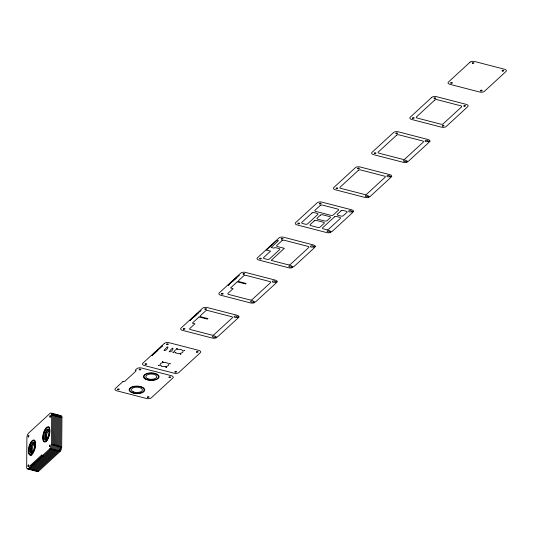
<?xml version="1.0" encoding="UTF-8"?>
<svg xmlns="http://www.w3.org/2000/svg" width="533" height="533" viewBox="0 0 533 533"><rect width="100%" height="100%" fill="white"/><g stroke="black" fill="none" stroke-linecap="round" stroke-linejoin="round"><path stroke-width="0.8" d="M31.773 451.391L31.8 448.253M46.105 438.199L46.138 434.282M28.229 468.667L29.841 467.188L30.867 467.454A1.446 0.58 -75.5 0 1 31.547 465.569L49.802 448.826A3.478 1.399 -75.5 0 0 51.434 444.302L51.688 414.881A3.478 1.399 -75.5 0 0 50.109 413.315L28.542 433.156A3.478 1.399 -75.5 0 0 26.91 437.68L26.65 467.101A3.478 1.399 -75.5 0 0 28.229 468.667L38.489 471.345L60.056 451.498A3.478 1.399 -75.5 0 0 61.688 446.974L61.948 417.552A3.478 1.399 -75.5 0 0 60.369 415.987M36.084 470.839A3.478 1.399 -75.5 0 0 37.463 471.079L59.05 451.218A3.478 1.399 -75.5 0 0 60.662 446.707L60.942 417.272A3.478 1.399 -75.5 0 0 59.776 415.427M30.947 453.323L31.18 452.863L31.214 453.29M45.572 440.018L45.305 439.972M31.094 445.828L31.087 446.328L31.167 445.715M45.505 432.523L45.425 433.142L45.578 432.496M29.841 467.188A1.446 0.58 -75.5 0 1 30.521 465.302L41.507 455.195L42.533 455.462M52.167 413.848L52.58 413.568A3.478 1.399 -75.5 0 1 53.746 415.407L53.487 444.835A3.478 1.399 -75.5 0 1 51.854 449.352L30.288 469.2A3.478 1.399 -75.5 0 1 29.155 469.353M58.33 415.44L58.743 415.16A3.478 1.399 -75.5 0 1 59.909 417.006L59.656 446.427A3.478 1.399 -75.5 0 1 58.024 450.951L36.451 470.792A3.478 1.399 -75.5 0 1 35.325 470.952M52.434 413.648L53.606 413.835A3.478 1.399 -75.5 0 1 54.772 415.673L54.519 445.095A3.478 1.399 -75.5 0 1 52.88 449.619L31.314 469.466A3.478 1.399 -75.5 0 1 29.935 469.227M51.688 414.881L60.942 417.272M60.922 417.286L61.948 417.552M51.434 444.302L60.682 446.694A3.478 1.399 -75.5 0 1 59.05 451.218M60.662 446.707L61.688 446.974M49.802 448.826L60.056 451.498M43.193 456.115L42.167 455.848A1.446 0.58 -75.5 0 0 41.507 455.195M30.521 465.302L31.547 465.569M38.489 471.345A3.478 1.399 -75.5 0 1 37.357 471.498M31.987 469.76A3.478 1.399 -75.5 0 0 33.366 469.999L54.939 450.152A3.478 1.399 -75.5 0 0 56.571 445.628L56.831 416.206A3.478 1.399 -75.5 0 0 55.665 414.361L54.633 414.094A3.478 1.399 -75.5 0 1 55.798 415.94L55.545 445.361A3.478 1.399 -75.5 0 1 53.913 449.885L32.34 469.733A3.478 1.399 -75.5 0 1 30.874 469.22M33.266 470.419A3.478 1.399 -75.5 0 0 34.398 470.266L55.965 450.418A3.478 1.399 -75.5 0 0 57.597 445.894L57.857 416.473A3.478 1.399 -75.5 0 0 56.691 414.627L57.717 414.894A3.478 1.399 -75.5 0 1 58.883 416.739L58.63 446.161A3.478 1.399 -75.5 0 1 56.991 450.685L35.425 470.532A3.478 1.399 -75.5 0 1 34.045 470.286M29.022 469.18A3.478 1.399 -75.5 0 1 28.815 468.687M51.554 413.302A3.478 1.399 -75.5 0 1 52.72 415.14L52.461 444.569A3.478 1.399 -75.5 0 1 50.828 449.086L29.262 468.933A3.478 1.399 -75.5 0 1 27.883 468.694M28.902 466.049A0.866 0.346 -75.5 0 1 29.088 465.416M50.708 416.993A0.866 0.346 -75.5 0 1 50.915 416.146M33.519 451.045A4.344 1.746 -75.5 0 1 31.081 450.625A4.344 1.746 -75.5 0 1 32.54 444.655A4.344 1.746 -75.5 0 1 34.978 445.082M47.85 437.86A4.344 1.746 -75.5 0 1 45.418 437.433A4.344 1.746 -75.5 0 1 46.877 431.464A4.344 1.746 -75.5 0 1 49.316 431.89M32.613 452.117A4.344 1.746 -75.5 0 1 32.486 447.267A4.344 1.746 -75.5 0 1 35.091 443.896M46.951 438.925A4.344 1.746 -75.5 0 1 46.817 434.082A4.344 1.746 -75.5 0 1 49.429 430.711M31.167 455.449A7.822 3.138 -75.5 0 1 29.868 454.156M33.093 441.004A7.822 3.138 -75.5 0 1 34.892 440.258M44.765 441.857A7.822 3.138 -75.5 0 1 44.206 440.971M47.424 427.812A7.822 3.138 -75.5 0 1 49.223 427.066M32.113 454.776A7.242 2.912 -75.5 0 1 30.621 454.516M33.952 440.931A7.242 2.912 -75.5 0 1 34.752 440.818M31.72 453.197A5.503 2.212 -75.5 0 1 30.847 447.467A5.503 2.212 -75.5 0 1 34.339 442.51M46.444 441.584A7.242 2.912 -75.5 0 1 44.959 441.324M48.283 427.739A7.242 2.912 -75.5 0 1 49.089 427.633M46.058 440.005A5.503 2.212 -75.5 0 1 45.185 434.282A5.503 2.212 -75.5 0 1 48.676 429.318M31.747 465.949L31.973 465.629L31.747 465.949M32.686 465.089L32.913 464.769L32.686 465.089M33.626 464.223L33.846 463.903L33.626 464.223M34.558 463.364L34.758 463.024L34.558 463.364M35.498 462.497L35.511 462.424M36.437 461.638L36.664 461.318L36.437 461.638M37.377 460.772L37.596 460.452L37.377 460.772M38.309 459.912L38.509 459.573L38.309 459.912M39.249 459.046L39.475 458.726L39.249 459.046M40.188 458.187L40.415 457.867L40.188 458.187M41.128 457.321L41.347 457.001L41.128 457.321M42.06 456.461L42.26 456.121L42.06 456.461M151.832 355.411L152.405 355.438L151.832 355.411M152.764 354.545L153.337 354.578L152.764 354.545M153.704 353.685L154.277 353.712L153.704 353.685M154.643 352.819L155.216 352.853L154.643 352.819M155.583 351.96L156.156 351.987L155.609 351.927M156.515 351.094L157.088 351.127L156.515 351.094M157.455 350.234L158.021 350.301L157.528 350.168M158.394 349.368L158.967 349.401L158.421 349.335M159.334 348.509L159.907 348.535L159.334 348.509M160.273 347.643L160.839 347.676L160.273 347.643M161.206 346.783L161.779 346.81L161.233 346.75M158.574 365.318L159.234 365.352L158.574 365.318M162.145 345.917L162.718 345.95L162.145 345.917M164.117 350.321C167.162 351.973 170.906 341.666 164.157 350.268M162.365 361.827L163.025 361.86L162.365 361.827M165.843 367.197L166.503 367.23L165.843 367.197M169.254 351.647C172.499 353.259 175.677 343.152 169.254 351.647M169.634 363.713L170.293 363.746L169.667 363.673M172.905 352.126L173.565 352.16L172.905 352.126M176.696 348.642L177.356 348.675L176.729 348.602M180.181 354.012L180.834 354.045L180.181 354.012M183.972 350.521L184.625 350.554L183.972 350.521M190.028 320.26L190.601 320.293L190.028 320.26M190.967 319.4L191.54 319.427L190.994 319.367M191.907 318.534L192.48 318.567L191.907 318.534M192.839 317.675L193.406 317.741L192.913 317.608M193.779 316.809L194.352 316.842L193.805 316.775M194.718 315.949L195.291 315.976L194.718 315.949M195.658 315.083L196.231 315.116L195.658 315.083M196.59 314.223L197.163 314.25L196.617 314.19M197.53 313.357L198.103 313.391L197.53 313.357M198.469 312.498L199.042 312.525L198.496 312.465M199.409 311.632L199.982 311.665L199.409 311.632M200.348 310.772L200.914 310.799L200.348 310.772M228.231 285.115L228.804 285.142L228.231 285.115M229.163 284.256L229.736 284.282L229.19 284.216M230.103 283.389L230.676 283.416L230.103 283.389M231.042 282.53L231.615 282.557L231.042 282.53M231.982 281.664L232.555 281.69L231.982 281.664M232.914 280.804L233.487 280.831L232.914 280.804M233.854 279.938L234.427 279.965L233.88 279.905M234.793 279.079L235.366 279.105L234.793 279.079M235.733 278.213L236.306 278.239L235.733 278.213M236.672 277.353L237.238 277.38L236.692 277.313M237.605 276.487L238.178 276.514L237.631 276.454M238.544 275.628L239.117 275.654L238.544 275.628M266.427 249.97L270.557 251.156L263.662 257.506A1.739 0.839 0.5 0 0 264.395 258.638L267.093 259.338A1.739 0.839 0.5 0 0 269.438 258.998L279.618 249.631A1.739 0.839 0.5 0 0 278.886 248.491L276.187 247.792A1.739 0.839 0.5 0 0 273.842 248.131L271.144 247.439L278.446 240.716L276.767 240.443L266.453 249.937M238.897 317.075L236.925 316.795A1.446 0.7 0.5 0 0 235.22 316.049A1.446 0.7 0.5 0 0 234.16 317.022A1.446 0.7 0.5 0 0 236.386 317.295L238.298 317.788L217.264 337.136L215.359 336.643A1.446 0.7 0.5 0 0 213.653 335.897A1.446 0.7 0.5 0 0 212.594 336.869A1.446 0.7 0.5 0 0 214.819 337.142L216.391 337.782A3.478 1.679 0.5 0 1 212.301 338.069L182.506 330.353A3.478 1.679 0.5 0 1 181.027 328.081L202.6 308.234A3.478 1.679 0.5 0 1 207.29 307.554L237.085 315.263A3.478 1.679 0.5 0 1 238.897 317.075M277.1 281.93L275.128 281.651A1.446 0.7 0.5 0 0 273.416 280.904A1.446 0.7 0.5 0 0 272.363 281.877A1.446 0.7 0.5 0 0 274.582 282.15L276.494 282.637L255.46 301.991L253.555 301.498A1.446 0.7 0.5 0 0 251.849 300.752A1.446 0.7 0.5 0 0 250.79 301.725A1.446 0.7 0.5 0 0 253.015 301.991L254.594 302.631A3.478 1.679 0.5 0 1 250.503 302.917L220.702 295.209A3.478 1.679 0.5 0 1 219.23 292.93L240.796 273.089A3.478 1.679 0.5 0 1 245.486 272.403L275.288 280.118A3.478 1.679 0.5 0 1 277.1 281.93M315.296 246.779L313.324 246.506A1.446 0.7 0.5 0 0 311.618 245.76A1.446 0.7 0.5 0 0 310.559 246.732A1.446 0.7 0.5 0 0 312.784 246.999L314.697 247.492L293.663 266.846L291.758 266.347A1.446 0.7 0.5 0 0 290.052 265.601A1.446 0.7 0.5 0 0 288.993 266.573A1.446 0.7 0.5 0 0 291.218 266.846L292.79 267.486A3.478 1.679 0.5 0 1 288.699 267.773L258.905 260.064A3.478 1.679 0.5 0 1 257.426 257.785L278.999 237.938A3.478 1.679 0.5 0 1 283.689 237.258L313.484 244.967A3.478 1.679 0.5 0 1 315.296 246.779M353.499 211.634L351.527 211.354A1.446 0.7 0.5 0 0 349.815 210.608A1.446 0.7 0.5 0 0 348.762 211.581A1.446 0.7 0.5 0 0 350.98 211.854L352.893 212.347L331.859 231.695L329.954 231.202A1.446 0.7 0.5 0 0 328.248 230.456A1.446 0.7 0.5 0 0 327.189 231.429A1.446 0.7 0.5 0 0 329.414 231.695L330.993 232.341A3.478 1.679 0.5 0 1 326.902 232.628L297.101 224.913A3.478 1.679 0.5 0 1 295.628 222.641L317.195 202.793A3.478 1.679 0.5 0 1 321.885 202.114L351.687 209.822A3.478 1.679 0.5 0 1 353.499 211.634M391.695 176.483L389.723 176.21A1.446 0.7 0.5 0 0 388.017 175.464A1.446 0.7 0.5 0 0 386.958 176.436A1.446 0.7 0.5 0 0 389.183 176.703L391.095 177.196L370.062 196.55L368.156 196.051A1.446 0.7 0.5 0 0 366.451 195.311A1.446 0.7 0.5 0 0 365.391 196.277A1.446 0.7 0.5 0 0 367.617 196.55L369.189 197.19A3.478 1.679 0.5 0 1 365.098 197.476L335.304 189.768A3.478 1.679 0.5 0 1 333.825 187.489L355.398 167.648A3.478 1.679 0.5 0 1 360.088 166.962L389.883 174.671A3.478 1.679 0.5 0 1 391.695 176.483M429.898 141.338L427.926 141.058A1.446 0.7 0.5 0 0 426.213 140.312A1.446 0.7 0.5 0 0 425.161 141.285A1.446 0.7 0.5 0 0 427.379 141.558L429.292 142.051L408.258 161.399L406.353 160.906A1.446 0.7 0.5 0 0 404.647 160.16A1.446 0.7 0.5 0 0 403.588 161.133A1.446 0.7 0.5 0 0 405.813 161.406L407.392 162.045A3.478 1.679 0.5 0 1 403.301 162.332L373.5 154.623A3.478 1.679 0.5 0 1 372.027 152.345L393.594 132.497A3.478 1.679 0.5 0 1 398.284 131.818L428.086 139.526A3.478 1.679 0.5 0 1 429.898 141.338M122.963 381.501L115.328 388.53A3.478 1.679 0.5 0 0 116.807 390.809L146.602 398.517A3.478 1.679 0.5 0 0 151.292 397.838L172.865 377.99A3.478 1.679 0.5 0 0 171.386 375.712L141.585 368.003A3.478 1.679 0.5 0 0 136.894 368.683L135.289 370.162A1.446 0.7 0.5 0 1 135.902 371.115L124.922 381.222A1.446 0.7 0.5 0 1 122.963 381.501M164.397 343.379L142.831 363.226A3.478 1.679 0.5 0 0 144.303 365.505L174.104 373.213A3.478 1.679 0.5 0 0 178.795 372.534L200.361 352.686A3.478 1.679 0.5 0 0 198.889 350.408L169.088 342.699A3.478 1.679 0.5 0 0 164.397 343.379M431.797 97.352L410.223 117.193A3.478 1.679 0.5 0 0 411.703 119.472L441.504 127.18A3.478 1.679 0.5 0 0 446.188 126.501L467.761 106.653A3.478 1.679 0.5 0 0 466.282 104.381L436.487 96.666A3.478 1.679 0.5 0 0 431.797 97.352M469.993 62.201L448.426 82.049A3.478 1.679 0.5 0 0 449.899 84.327L479.7 92.036A3.478 1.679 0.5 0 0 484.39 91.356L505.957 71.509A3.478 1.679 0.5 0 0 504.485 69.23L474.683 61.522A3.478 1.679 0.5 0 0 469.993 62.201M199.049 316.948L192.353 323.111L194.918 323.778L189.828 328.461A1.739 0.839 0.5 0 0 190.567 329.601L211.634 335.05A1.739 0.839 0.5 0 0 213.98 334.711L232.328 317.821A1.739 0.839 0.5 0 0 231.595 316.682L207.957 310.566A1.739 0.839 0.5 0 0 205.611 310.912L200.388 315.716A1.739 0.839 0.5 0 0 201.128 316.855L207.937 318.614L207.397 319.107L199.049 316.948M237.252 281.804L230.549 287.967L233.121 288.633L228.031 293.317A1.739 0.839 0.5 0 0 228.764 294.456L249.83 299.906A1.739 0.839 0.5 0 0 252.176 299.559L270.531 282.677A1.739 0.839 0.5 0 0 269.791 281.537L246.159 275.421A1.739 0.839 0.5 0 0 243.814 275.761L238.591 280.571A1.739 0.839 0.5 0 0 239.324 281.71L246.133 283.469L245.6 283.962L237.252 281.804M282.01 240.616L276.787 245.42A1.739 0.839 0.5 0 0 277.526 246.559L284.336 248.325L271.204 260.404L288.033 264.754A1.739 0.839 0.5 0 0 290.378 264.415L308.727 247.525A1.739 0.839 0.5 0 0 307.994 246.393L284.356 240.276A1.739 0.839 0.5 0 0 282.01 240.616M312.038 212.987L301.858 222.354A1.739 0.839 0.5 0 0 302.597 223.494L305.296 224.193A1.739 0.839 0.5 0 0 307.641 223.853L317.821 214.486A1.739 0.839 0.5 0 0 317.082 213.347L314.383 212.647A1.739 0.839 0.5 0 0 312.038 212.987M320.213 205.465L314.99 210.275A1.739 0.839 0.5 0 0 315.723 211.414L330.88 215.332A1.739 0.839 0.5 0 0 333.225 214.992L338.455 210.189A1.739 0.839 0.5 0 0 337.715 209.049L322.558 205.125A1.739 0.839 0.5 0 0 320.213 205.465M358.409 170.32L340.061 187.21A1.739 0.839 0.5 0 0 340.794 188.349L364.432 194.458A1.739 0.839 0.5 0 0 366.777 194.119L385.126 177.236A1.739 0.839 0.5 0 0 384.393 176.097L360.754 169.98A1.739 0.839 0.5 0 0 358.409 170.32M396.612 135.175L378.257 152.058A1.739 0.839 0.5 0 0 378.996 153.198L402.628 159.314A1.739 0.839 0.5 0 0 404.973 158.974L423.329 142.084A1.739 0.839 0.5 0 0 422.589 140.945L398.957 134.836A1.739 0.839 0.5 0 0 396.612 135.175M434.808 100.024L416.46 116.914A1.739 0.839 0.5 0 0 417.192 118.053L440.831 124.169A1.739 0.839 0.5 0 0 443.176 123.823L461.525 106.94A1.739 0.839 0.5 0 0 460.792 105.801L437.153 99.684A1.739 0.839 0.5 0 0 434.808 100.024M314.23 220.815L310.206 224.513A1.739 0.839 0.5 0 0 310.946 225.652L317.755 227.418A1.739 0.839 0.5 0 0 320.1 227.071L324.117 223.374A1.739 0.839 0.5 0 0 323.378 222.241L316.575 220.475A1.739 0.839 0.5 0 0 314.23 220.815M320.393 215.145L317.175 218.104A1.739 0.839 0.5 0 0 317.915 219.243L324.717 221.008A1.739 0.839 0.5 0 0 327.062 220.662L330.28 217.704A1.739 0.839 0.5 0 0 329.541 216.565L322.738 214.806A1.739 0.839 0.5 0 0 320.393 215.145M334.451 216.898L322.665 227.738A1.739 0.839 0.5 0 0 323.404 228.877L326.229 229.61A1.739 0.839 0.5 0 0 328.575 229.27L340.36 218.43A1.739 0.839 0.5 0 0 339.621 217.291L336.796 216.558A1.739 0.839 0.5 0 0 334.451 216.898M341.02 210.855L337.396 214.186A1.739 0.839 0.5 0 0 338.135 215.325L340.96 216.058A1.739 0.839 0.5 0 0 343.305 215.718L346.93 212.381A1.739 0.839 0.5 0 0 346.19 211.241L343.365 210.508A1.739 0.839 0.5 0 0 341.02 210.855M502.286 71.016A0.866 0.42 0.5 0 0 503.725 70.809A0.866 0.42 0.5 0 0 502.619 70.309A0.866 0.42 0.5 0 0 502.286 71.016M472.491 63.307A0.866 0.42 0.5 0 0 473.924 63.101A0.866 0.42 0.5 0 0 472.818 62.601A0.866 0.42 0.5 0 0 472.491 63.307M450.918 83.155A0.866 0.42 0.5 0 0 452.357 82.941A0.866 0.42 0.5 0 0 451.244 82.442A0.866 0.42 0.5 0 0 450.918 83.155M480.719 90.863A0.866 0.42 0.5 0 0 482.158 90.657A0.866 0.42 0.5 0 0 481.046 90.157A0.866 0.42 0.5 0 0 480.719 90.863M412.722 118.299A0.866 0.42 0.5 0 0 414.154 118.093A0.866 0.42 0.5 0 0 413.048 117.593A0.866 0.42 0.5 0 0 412.722 118.299M434.288 98.452A0.866 0.42 0.5 0 0 435.728 98.245A0.866 0.42 0.5 0 0 434.615 97.746A0.866 0.42 0.5 0 0 434.288 98.452M464.076 106.16A0.866 0.42 0.5 0 0 465.522 105.96A0.866 0.42 0.5 0 0 464.43 105.454A0.866 0.42 0.5 0 0 464.076 106.16M442.503 126.001A0.866 0.42 0.5 0 0 443.949 125.815A0.866 0.42 0.5 0 0 442.87 125.295A0.866 0.42 0.5 0 0 442.503 126.001M396.092 133.603A0.866 0.42 0.5 0 0 397.525 133.39A0.866 0.42 0.5 0 0 396.419 132.89A0.866 0.42 0.5 0 0 396.092 133.603M374.519 153.444A0.866 0.42 0.5 0 0 375.958 153.238A0.866 0.42 0.5 0 0 374.846 152.738A0.866 0.42 0.5 0 0 374.519 153.444M357.89 168.748A0.866 0.42 0.5 0 0 359.329 168.541A0.866 0.42 0.5 0 0 358.216 168.042A0.866 0.42 0.5 0 0 357.89 168.748M336.323 188.595A0.866 0.42 0.5 0 0 337.755 188.382A0.866 0.42 0.5 0 0 336.649 187.882A0.866 0.42 0.5 0 0 336.323 188.595M319.693 203.892A0.866 0.42 0.5 0 0 321.126 203.686A0.866 0.42 0.5 0 0 320.02 203.186A0.866 0.42 0.5 0 0 319.693 203.892M298.12 223.74A0.866 0.42 0.5 0 0 299.559 223.534A0.866 0.42 0.5 0 0 298.447 223.034A0.866 0.42 0.5 0 0 298.12 223.74M259.924 258.891A0.866 0.42 0.5 0 0 261.357 258.678A0.866 0.42 0.5 0 0 260.251 258.179A0.866 0.42 0.5 0 0 259.924 258.891M281.491 239.044A0.866 0.42 0.5 0 0 282.93 238.837A0.866 0.42 0.5 0 0 281.817 238.338A0.866 0.42 0.5 0 0 281.491 239.044M221.721 294.036A0.866 0.42 0.5 0 0 223.16 293.83A0.866 0.42 0.5 0 0 222.048 293.33A0.866 0.42 0.5 0 0 221.721 294.036M243.295 274.189A0.866 0.42 0.5 0 0 244.727 273.982A0.866 0.42 0.5 0 0 243.621 273.482A0.866 0.42 0.5 0 0 243.295 274.189M183.525 329.181A0.866 0.42 0.5 0 0 184.958 328.974A0.866 0.42 0.5 0 0 183.852 328.475A0.866 0.42 0.5 0 0 183.525 329.181M205.092 309.34A0.866 0.42 0.5 0 0 206.531 309.127A0.866 0.42 0.5 0 0 205.418 308.627A0.866 0.42 0.5 0 0 205.092 309.34M196.69 352.193A0.866 0.42 0.5 0 0 198.129 351.987A0.866 0.42 0.5 0 0 197.017 351.487A0.866 0.42 0.5 0 0 196.69 352.193M166.896 344.485A0.866 0.42 0.5 0 0 168.328 344.278A0.866 0.42 0.5 0 0 167.222 343.778A0.866 0.42 0.5 0 0 166.896 344.485M145.322 364.332A0.866 0.42 0.5 0 0 146.762 364.119A0.866 0.42 0.5 0 0 145.649 363.619A0.866 0.42 0.5 0 0 145.322 364.332M175.124 372.041A0.866 0.42 0.5 0 0 176.563 371.834A0.866 0.42 0.5 0 0 175.45 371.334A0.866 0.42 0.5 0 0 175.124 372.041M175.823 352.893A4.344 2.099 0.5 0 0 183.006 351.847A4.344 2.099 0.5 0 0 177.462 349.348A4.344 2.099 0.5 0 0 175.823 352.893M161.492 366.078A4.344 2.099 0.5 0 0 168.675 365.038A4.344 2.099 0.5 0 0 163.125 362.54A4.344 2.099 0.5 0 0 161.492 366.078M147.621 397.345A0.866 0.42 0.5 0 0 149.06 397.132A0.866 0.42 0.5 0 0 147.947 396.639A0.866 0.42 0.5 0 0 147.621 397.345M117.826 389.636A0.866 0.42 0.5 0 0 119.259 389.423A0.866 0.42 0.5 0 0 118.153 388.923A0.866 0.42 0.5 0 0 117.826 389.636M139.393 369.789A0.866 0.42 0.5 0 0 140.832 369.582A0.866 0.42 0.5 0 0 139.719 369.083A0.866 0.42 0.5 0 0 139.393 369.789M169.194 377.497A0.866 0.42 0.5 0 0 170.627 377.291A0.866 0.42 0.5 0 0 169.521 376.791A0.866 0.42 0.5 0 0 169.194 377.497M145.975 379.416A7.822 3.778 0.5 0 0 158.901 377.537A7.822 3.778 0.5 0 0 148.914 373.04A7.822 3.778 0.5 0 0 145.975 379.416M131.638 392.608A7.822 3.778 0.5 0 0 144.563 390.729A7.822 3.778 0.5 0 0 134.583 386.232A7.822 3.778 0.5 0 0 131.638 392.608M146.368 379.21A7.242 3.498 0.5 0 0 158.334 377.471A7.242 3.498 0.5 0 0 149.087 373.313A7.242 3.498 0.5 0 0 146.368 379.21M147.541 378.603A5.503 2.658 0.5 0 0 156.635 377.277A5.503 2.658 0.5 0 0 149.613 374.119A5.503 2.658 0.5 0 0 147.541 378.603M132.031 392.401A7.242 3.498 0.5 0 0 143.997 390.662A7.242 3.498 0.5 0 0 134.756 386.498A7.242 3.498 0.5 0 0 132.031 392.401M133.203 391.788A5.503 2.658 0.5 0 0 142.304 390.469A5.503 2.658 0.5 0 0 135.275 387.304A5.503 2.658 0.5 0 0 133.203 391.788M28.609 436.84A0.866 0.346 -75.5 0 0 28.802 435.401A0.866 0.346 -75.5 0 0 28.129 436.36A0.866 0.346 -75.5 0 0 28.609 436.84M28.356 466.262A0.866 0.346 -75.5 0 0 28.549 464.823A0.866 0.346 -75.5 0 0 27.869 465.782A0.866 0.346 -75.5 0 0 28.356 466.262M49.922 446.421A0.866 0.346 -75.5 0 0 50.115 444.982A0.866 0.346 -75.5 0 0 49.442 445.941A0.866 0.346 -75.5 0 0 49.922 446.421M50.182 416.999A0.866 0.346 -75.5 0 0 50.375 415.56A0.866 0.346 -75.5 0 0 49.696 416.52A0.866 0.346 -75.5 0 0 50.182 416.999M32.879 453.336A7.822 3.138 -75.5 0 0 34.605 440.391A7.822 3.138 -75.5 0 0 28.522 449.026A7.822 3.138 -75.5 0 0 32.879 453.336M47.217 440.151A7.822 3.138 -75.5 0 0 48.936 427.2A7.822 3.138 -75.5 0 0 42.86 435.841A7.822 3.138 -75.5 0 0 47.217 440.151M32.819 452.91A7.242 2.912 -75.5 0 0 34.412 440.924A7.242 2.912 -75.5 0 0 28.782 448.919A7.242 2.912 -75.5 0 0 32.819 452.91M32.62 451.631A5.503 2.212 -75.5 0 0 33.832 442.523A5.503 2.212 -75.5 0 0 29.555 448.599A5.503 2.212 -75.5 0 0 32.62 451.631M47.151 439.725A7.242 2.912 -75.5 0 0 48.743 427.733A7.242 2.912 -75.5 0 0 43.12 435.734A7.242 2.912 -75.5 0 0 47.151 439.725M46.957 438.446A5.503 2.212 -75.5 0 0 48.17 429.332A5.503 2.212 -75.5 0 0 43.893 435.414A5.503 2.212 -75.5 0 0 46.957 438.446"/></g></svg>
